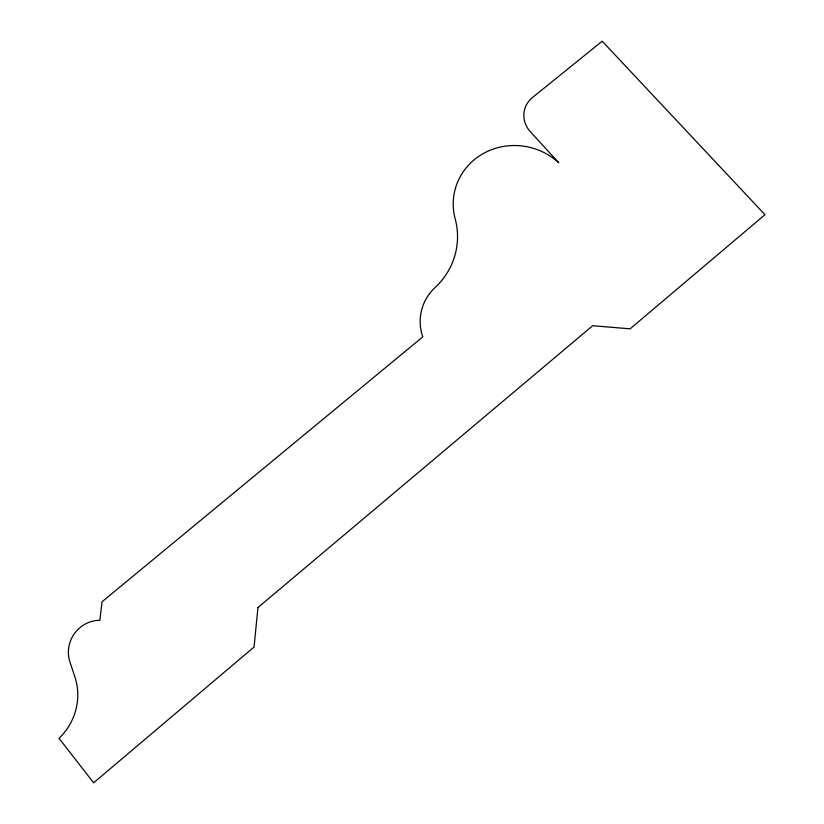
<?xml version="1.0" encoding="UTF-8"?>
<svg xmlns="http://www.w3.org/2000/svg" width="824" height="824" viewBox="0 0 824 824"><rect width="100%" height="100%" fill="white"/><g stroke="black" fill="none" stroke-linecap="round" stroke-linejoin="round"><path stroke-width="1.24" d="M257.953 607.525L254.05 647.036L93.627 782.8L59.029 738.314A57.68 54.724 -57.5 0 0 74.922 677.05L69.927 662.002A31.23 29.994 -57.1 0 1 99.828 620.307L102.063 601.757L422.764 336.872A49.172 47.596 14.5 0 1 435.062 287.555A74.057 71.06 2.8 0 0 455.198 218.927A62.758 59.647 13.2 0 1 484.018 153.14A62.758 59.647 13.2 0 1 558.796 162.781L530.265 131.603A25.75 24.133 12.6 0 1 532.489 97.51L602.21 41.2L764.971 214.693L630.092 328.827L592.693 325.707L257.953 607.525"/></g></svg>
